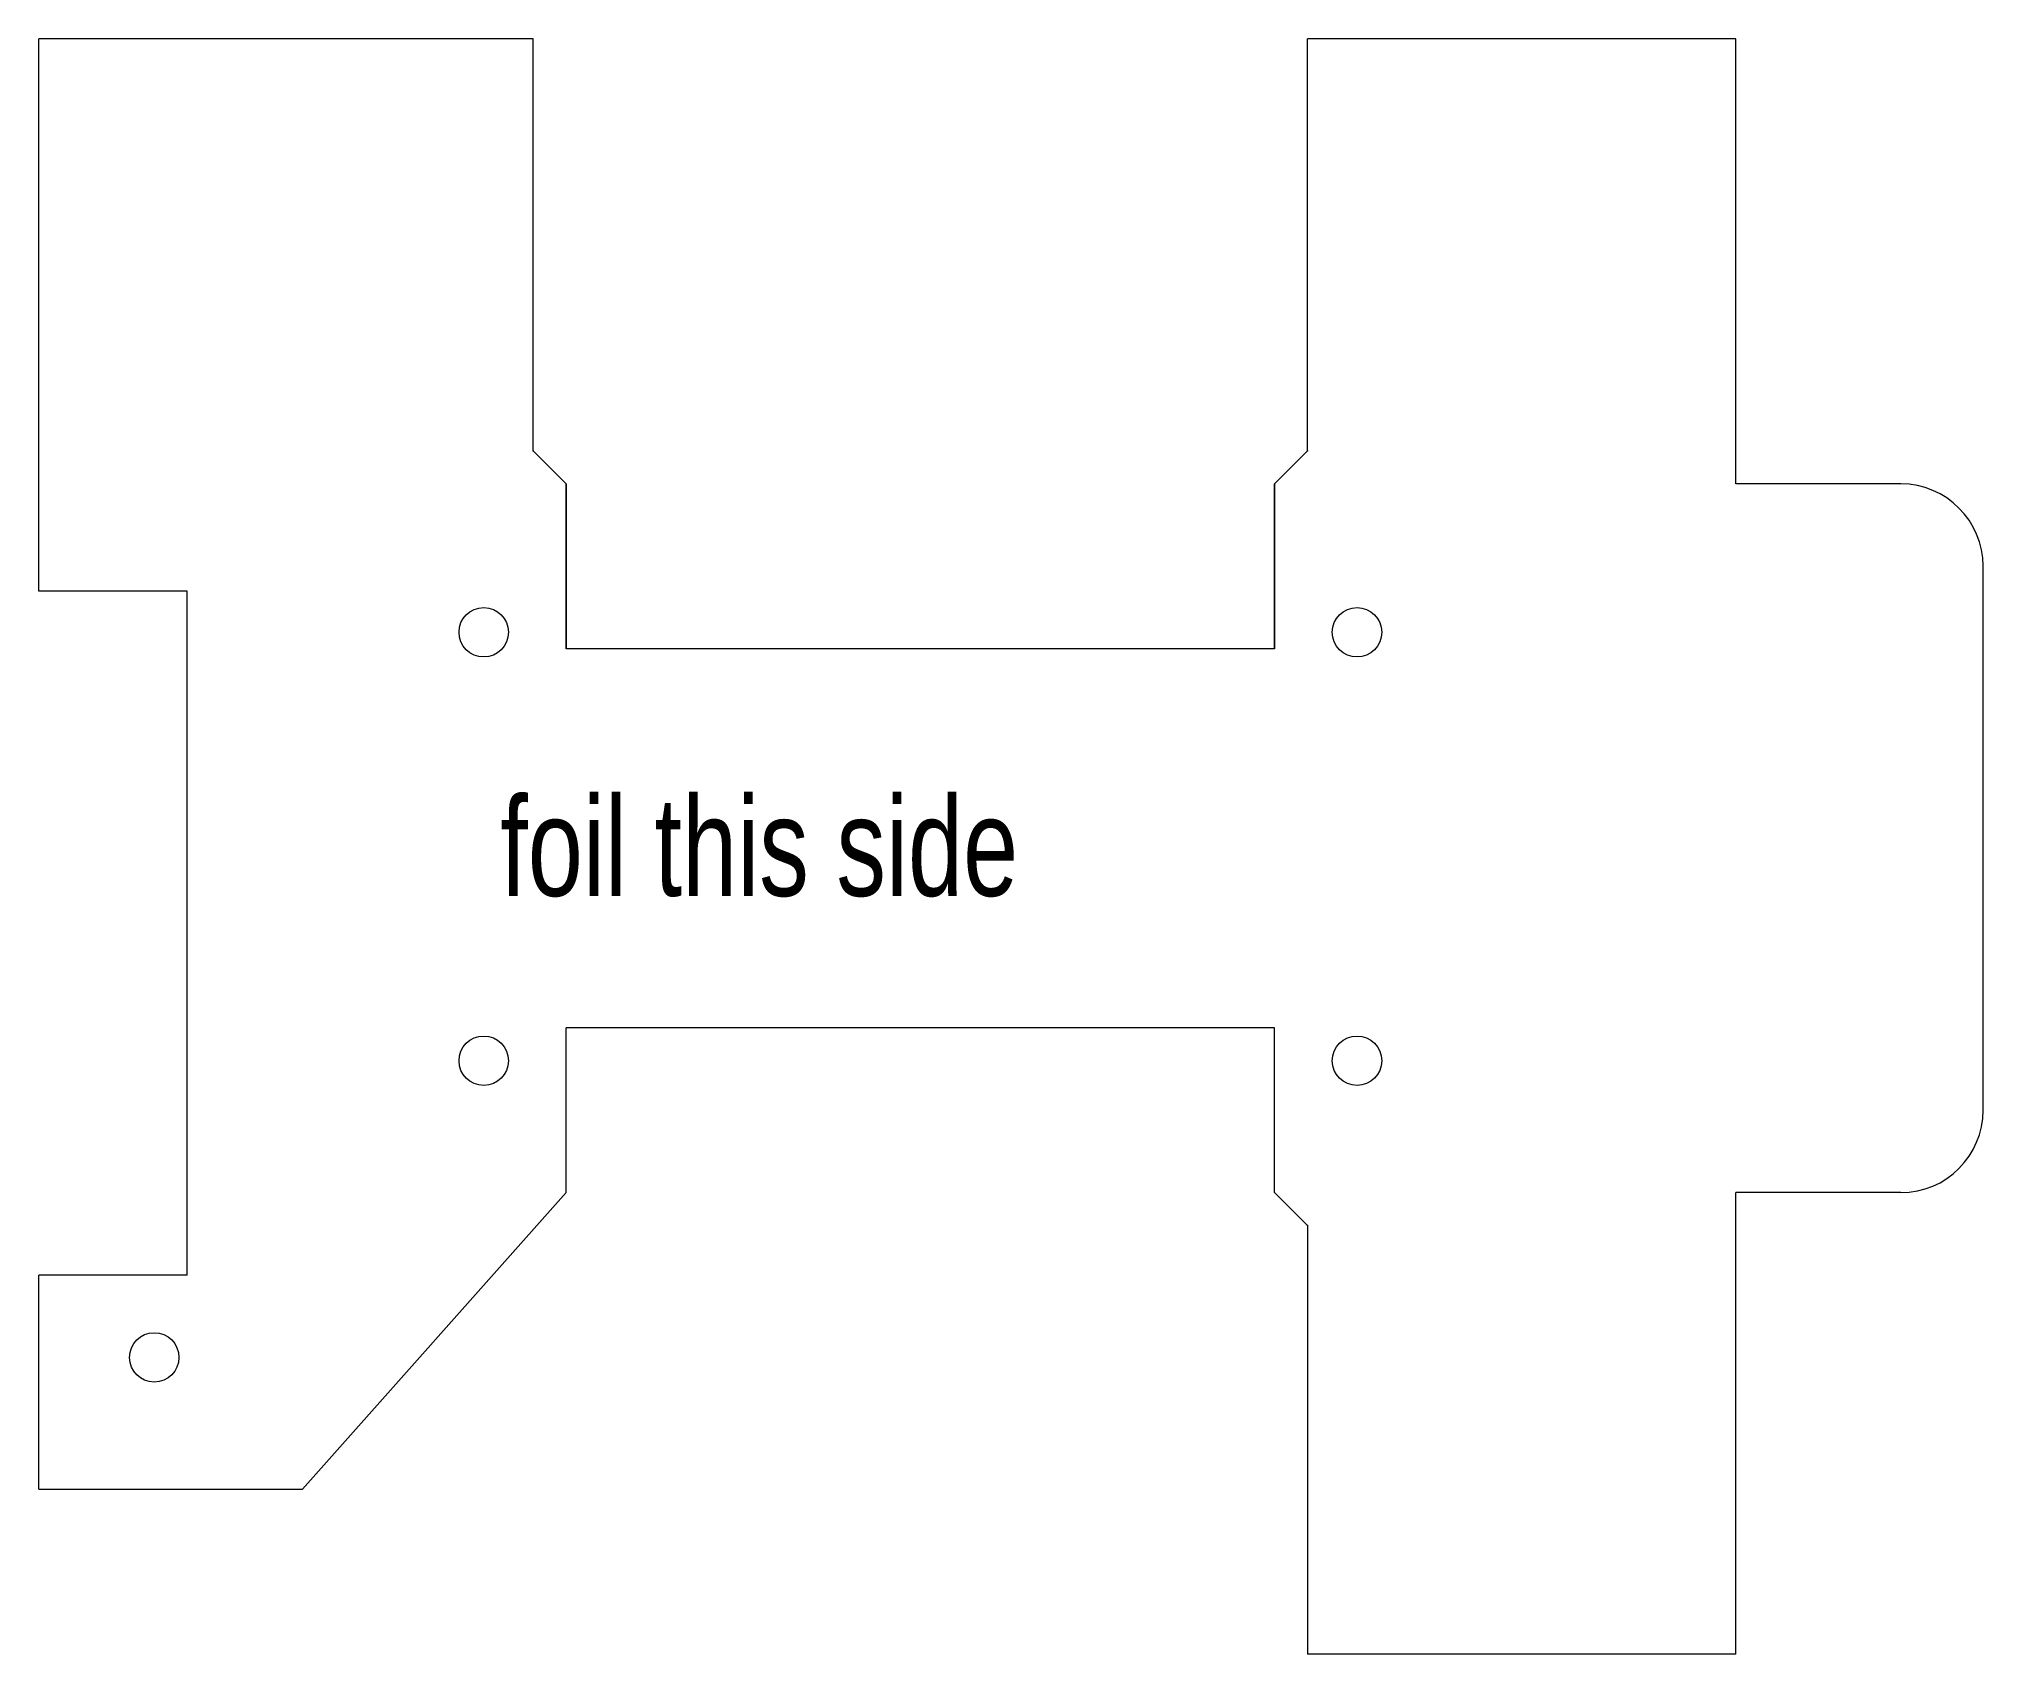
# Model space of a CAD drawing. Header units: millimetres. Extents: x 23 to 141, y 14 to 112.
import ezdxf

# ---------------------------------------------------------------- set-up
doc = ezdxf.new("R2010")
doc.units = ezdxf.units.MM
doc.layers.get('0').update_dxf_attribs({"linetype": 'CONTINUOUS', "lineweight": 0})
doc.layers.add('text', color=7, linetype='CONTINUOUS', lineweight=0)
doc.styles.get("Standard").update_dxf_attribs({"font": 'txt', "width": 0.75})

msp = doc.modelspace()

# ---------------------------------------------------------------- linework, layer by layer
for p, q in [((23, 78.5), (23, 112)), ((53, 112), (23, 112)), ((53, 87), (53, 112)), ((126, 112), (100, 112)), ((100, 87), (100, 112)), ((126, 85), (126, 112)), ((55, 85), (53, 87)), ((98, 85), (100, 87)), ((55, 85), (55, 75)), ((55, 75), (55, 85)), ((98, 85), (98, 75)), ((98, 75), (98, 85)), ((136, 85), (126, 85)), ((141, 47), (141, 80)), ((32, 78.5), (23, 78.5)), ((32, 37), (32, 78.5)), ((98, 75), (55, 75)), ((98, 52), (55, 52)), ((55, 42), (55, 52)), ((55, 42), (55, 52)), ((98, 42), (98, 52)), ((55, 42), (39, 24)), ((98, 42), (100, 40)), ((126, 14), (126, 42)), ((136, 42), (126, 42)), ((100, 40), (100, 14)), ((32, 37), (23, 37)), ((23, 24), (23, 37)), ((23, 24), (39, 24)), ((126, 14), (100, 14))]:
    msp.add_line(p, q)
for centre in [(50, 76), (103, 76), (50, 50), (103, 50), (30, 32)]:
    msp.add_circle(centre, 1.5)
for centre, start, end in [((136, 80), 0, 90), ((136, 47), 270, 0)]:
    msp.add_arc(centre, 5, start, end)
for p in [(53, 87), (100, 87), (100, 40)]:
    msp.add_point(p)

# ---------------------------------------------------------------- texts
at = {"layer": 'text', "insert": (51, 66), "char_height": 6, "width": 100, "attachment_point": 1}
msp.add_mtext('foil this side', dxfattribs=at)

doc.saveas('drawing.dxf')
